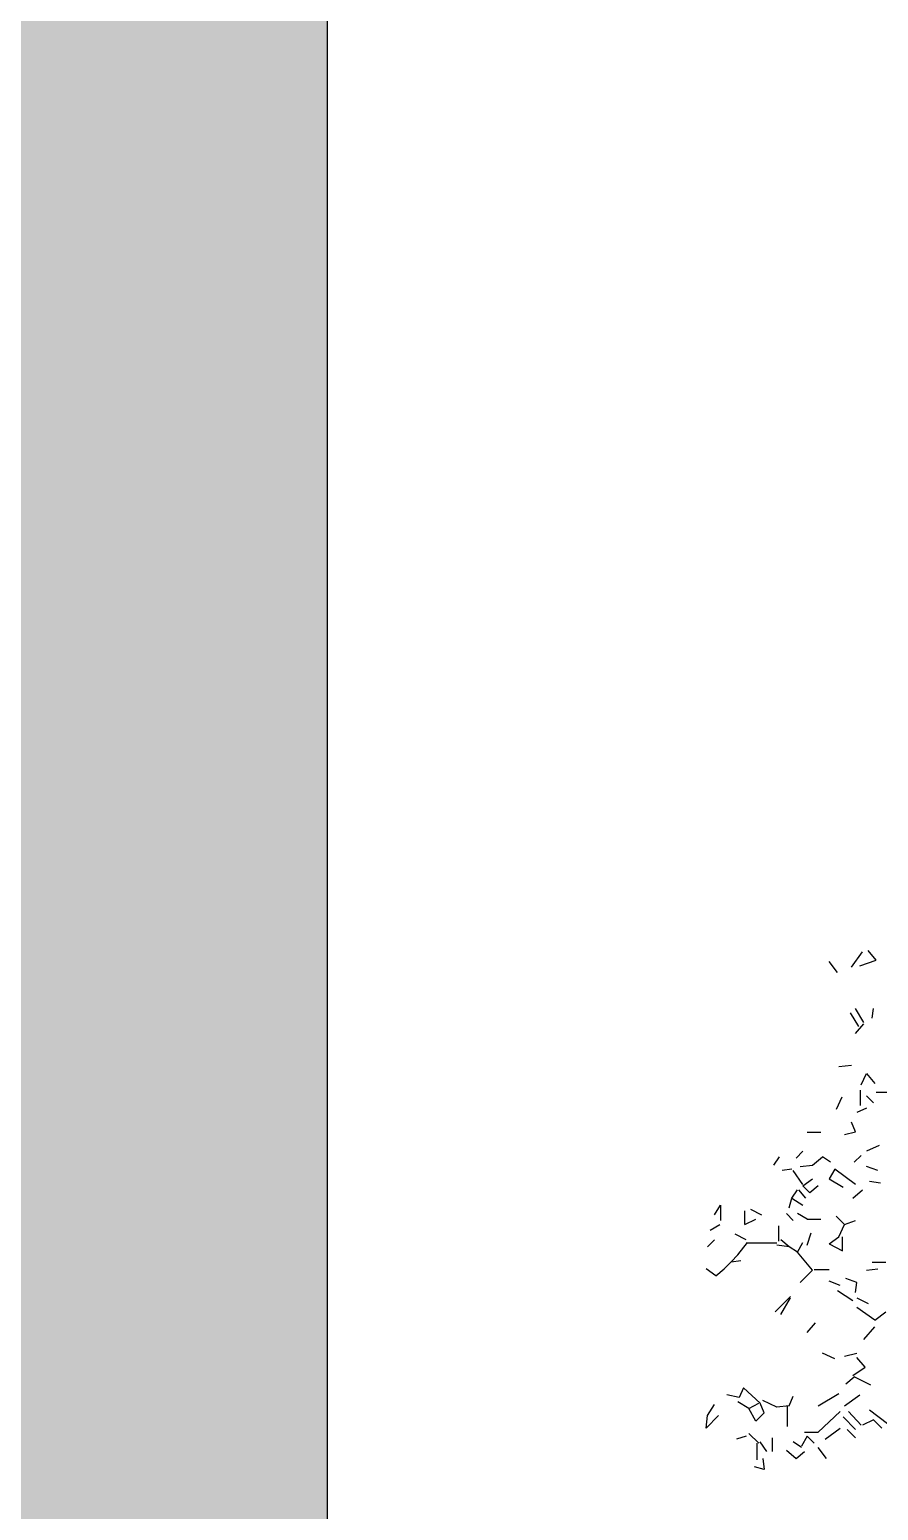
# Model space of a CAD drawing. Header units: millimetres. Extents: x 87938 to 265635, y 330093 to 434310.
# Drawn here: x 101247 to 105826, y 386054 to 394041 of the extents above; entities that cross this region are included whole.
import ezdxf

# ---------------------------------------------------------------- set-up
doc = ezdxf.new("R2010")
doc.units = ezdxf.units.MM
doc.layers.add('www.cad-blocks.net', color=7, linetype='Continuous')

# ---------------------------------------------------------------- blocks, each defined once
blk = doc.blocks.new('A$C4BB30119')
at = {"linetype": 'Continuous'}
for p, q in [((560, 5329.5), (602.7, 5388.1)), ((656, 5356.1), (624, 5393.5)), ((506.7, 5308.1), (474.7, 5350.8)), ((592, 5334.8), (656, 5356.1)), ((554.7, 5153.5), (586.7, 5100.1)), ((608, 5116.1), (576, 5169.5)), ((640, 5132.1), (645.3, 5169.5)), ((576, 5073.5), (608, 5110.8)), ((560, 4950.8), (512, 4945.5)), ((597.3, 4876.1), (618.7, 4918.8)), ((618.7, 4918.8), (650.7, 4881.5)), ((594.7, 4796.1), (594.7, 4854.8)), ((522.7, 4828.1), (501.3, 4780.1)), ((645.3, 4806.8), (618.7, 4833.5)), ((730.7, 4846.8), (656, 4846.8)), ((618.7, 4785.5), (581.3, 4769.5)), ((442.7, 4692.1), (389.3, 4692.1)), ((533.3, 4684.1), (576, 4694.8)), ((576, 4694.8), (560, 4732.1)), ((666.7, 4641.5), (618.7, 4620.1)), ((261.3, 4566.8), (282.7, 4598.8)), ((346.7, 4593.5), (373.3, 4620.1)), ((362.7, 4561.5), (410.7, 4566.8)), ((410.7, 4566.8), (448, 4598.8)), ((480, 4577.5), (448, 4598.8)), ((597.3, 4604.1), (570.7, 4577.5)), ((330.7, 4550.8), (293.3, 4545.5)), ((373.3, 4492.1), (336, 4545.5)), ((373.3, 4486.8), (410.7, 4513.5)), ((496, 4550.8), (474.7, 4513.5)), ((474.7, 4513.5), (528, 4481.5)), ((576, 4492.1), (496, 4550.8)), ((661.3, 4545.5), (618.7, 4561.5)), ((330.7, 4438.8), (352, 4470.8)), ((384, 4438.8), (357.3, 4470.8)), ((400, 4460.1), (373.3, 4486.8)), ((432, 4486.8), (400, 4460.1)), ((565.3, 4438.8), (602.7, 4470.8)), ((672, 4497.5), (629.3, 4502.8)), ((32, 4374.8), (56, 4412.1)), ((56, 4412.1), (56, 4353.5)), ((170.7, 4396.1), (213.3, 4374.8)), ((320, 4401.5), (330.7, 4438.8)), ((330.7, 4438.8), (373.3, 4412.1)), ((16, 4316.1), (53.3, 4337.5)), ((149.3, 4337.5), (149.3, 4390.8)), ((149.3, 4337.5), (192, 4358.8)), ((336, 4353.5), (309.3, 4380.1)), ((389.3, 4358.8), (352, 4380.1)), ((389.3, 4358.8), (442.7, 4358.8)), ((533.3, 4337.5), (501.3, 4369.5)), ((512, 4289.5), (533.3, 4337.5)), ((533.3, 4337.5), (576, 4353.5)), ((154.7, 4278.8), (112, 4300.1)), ((280, 4273.5), (280, 4332.1)), ((389.3, 4257.5), (405.3, 4305.5)), ((474.7, 4262.8), (512, 4289.5)), ((525.3, 4236.1), (525.3, 4289.5)), ((32, 4278.8), (5.3, 4252.1)), ((122.7, 4220.1), (160, 4268.1)), ((272, 4265.5), (160, 4265.5)), ((320, 4252.1), (272, 4257.5)), ((320, 4252.1), (288, 4278.8)), ((352, 4230.8), (320, 4252.1)), ((352, 4230.8), (373.3, 4268.1)), ((410.7, 4161.5), (352, 4230.8)), ((474.7, 4262.8), (525.3, 4236.1)), ((37.3, 4140.1), (0, 4166.8)), ((37.3, 4140.1), (69.3, 4166.8)), ((69.3, 4166.8), (96, 4193.5)), ((96, 4193.5), (122.7, 4220.1)), ((96, 4193.5), (133.3, 4198.8)), ((618.7, 4161.5), (661.3, 4166.8)), ((693.3, 4190.8), (640, 4190.8)), ((362.7, 4113.5), (410.7, 4161.5)), ((416, 4164.1), (474.7, 4164.1)), ((517.3, 4102.8), (474.7, 4118.8)), ((581.3, 4113.5), (538.7, 4129.5)), ((576, 4076.1), (581.3, 4113.5)), ((325.3, 4060.1), (266.7, 4001.5)), ((288, 3990.8), (325.3, 4054.8)), ((565.3, 4044.1), (506.7, 4081.5)), ((581.3, 4054.8), (624, 4033.5)), ((650.7, 3969.5), (581.3, 4017.5)), ((650.7, 3969.5), (693.3, 4001.5)), ((389.3, 3921.5), (421.3, 3958.8)), ((608, 3894.8), (650.7, 3942.8)), ((496, 3820.1), (448, 3841.5)), ((533.3, 3830.8), (581.3, 3841.5)), ((613.3, 3788.1), (581.3, 3825.5)), ((565.3, 3756.1), (613.3, 3788.1)), ((538.7, 3724.1), (570.7, 3750.8)), ((634.7, 3718.8), (570.7, 3750.8)), ((128, 3670.8), (80, 3681.5)), ((165.3, 3628.1), (122.7, 3654.8)), ((144, 3708.1), (128, 3670.8)), ((208, 3649.5), (144, 3708.1)), ((272, 3633.5), (218.7, 3660.1)), ((320, 3638.8), (336, 3676.1)), ((432, 3638.8), (512, 3686.8)), ((533.3, 3638.8), (592, 3681.5)), ((48, 3601.5), (0, 3553.5)), ((0, 3553.5), (5.3, 3601.5)), ((5.3, 3601.5), (32, 3644.1)), ((165.3, 3628.1), (202.7, 3649.5)), ((192, 3580.1), (165.3, 3628.1)), ((192, 3580.1), (224, 3612.1)), ((224, 3612.1), (208, 3649.5)), ((320, 3638.8), (272, 3633.5)), ((312, 3638.8), (312, 3558.8)), ((432, 3537.5), (517.3, 3617.5)), ((576, 3548.1), (528, 3596.1)), ((549.3, 3617.5), (597.3, 3564.1)), ((698.7, 3569.5), (629.3, 3622.8)), ((378.7, 3537.5), (432, 3537.5)), ((458.7, 3510.8), (517.3, 3553.5)), ((544, 3548.1), (576, 3516.1)), ((645.3, 3585.5), (602.7, 3564.1)), ((677.3, 3553.5), (645.3, 3585.5)), ((154.7, 3521.5), (117.3, 3510.8)), ((202.7, 3494.8), (165.3, 3532.1)), ((197.3, 3430.8), (197.3, 3494.8)), ((234.7, 3462.8), (208, 3500.1)), ((256, 3462.8), (256, 3516.1)), ((368, 3478.8), (336, 3500.1)), ((389.3, 3521.5), (368, 3484.1)), ((416, 3494.8), (389.3, 3521.5)), ((218.7, 3436.1), (224, 3393.5)), ((309.3, 3468.1), (346.7, 3436.1)), ((346.7, 3436.1), (378.7, 3462.8)), ((464, 3436.1), (432, 3478.8)), ((224, 3393.5), (186.7, 3404.1))]:
    blk.add_line(p, q, dxfattribs=at)
blk = doc.blocks.new('format')
at = {"layer": 'www.cad-blocks.net', "true_color": 0x444444}
blk.add_hatch(color=250, dxfattribs=at).paths.add_polyline_path([(87937.7, 330092.5), (102853.7, 330092.5), (102853.7, 434309.7), (87937.7, 434309.7)])
at = {"layer": 'www.cad-blocks.net', "color": 155, "true_color": 0x546d8e}
blk.add_lwpolyline([(102853.7, 430118), (265634.8, 430118), (265634.8, 332677.3), (102853.7, 332677.3)], close=True, dxfattribs=at)

msp = doc.modelspace()

# ---------------------------------------------------------------- block references
at = {"xscale": 1.4, "yscale": 1.4, "zscale": 1.4}
msp.add_blockref('A$C4BB30119', (104896.4, 381523.4), dxfattribs=at)
at = {"layer": 'www.cad-blocks.net'}
msp.add_blockref('format', (0, 0), dxfattribs=at)

doc.saveas('drawing.dxf')
